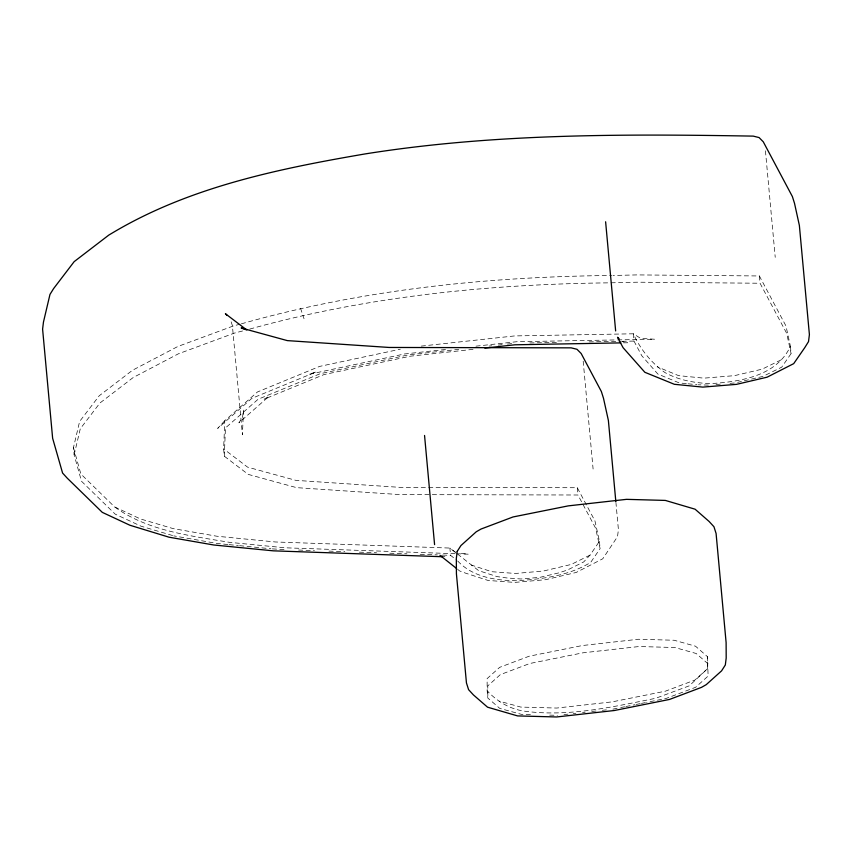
<?xml version="1.0" encoding="UTF-8"?>
<svg xmlns="http://www.w3.org/2000/svg" width="852" height="852" viewBox="0 0 852 852"><rect width="100%" height="100%" fill="white"/><g stroke="black" fill="none" stroke-linecap="round" stroke-linejoin="round"><path stroke-width="0.64" stroke-dasharray="4.26 3.19" d="M457.694 560.999C472.7 576.985 495.214 580.478 516.152 580.734C541.797 579.179 568.359 576.037 590.713 562.373L600.117 548.624L595.633 528.24L577.965 495.001L400.28 494.618L296.549 487.642L248.23 474.394L224.3 456.193L223.629 448.919L224.79 420.696L257.464 391.963L319.596 366.413L400.312 349.203M224.3 456.193L225.45 427.97L258.135 399.237L320.267 373.687L408.79 354.815L458.759 349.363M172.583 535.525L141.027 526.185L115.244 514.171L81.504 481.252L74.135 454.861L73.464 447.588L79.619 421.474L99.247 395.754L132.507 370.258L177.802 346.498L233.65 325.858L240.083 324.165M74.135 454.861L80.29 428.748L99.918 403.028L133.178 377.542L178.473 353.772L234.321 333.132L243.321 330.768M73.464 447.588L80.834 473.968L114.573 506.887L140.356 518.911L173.169 528.613L216.791 536.217L275.42 541.978L449.888 548.06L478.654 570.638L497.004 576.591L506.631 577.933L521.051 578.998L539.923 577.347L558.859 572.874L567.379 570.041L583.684 561.947L590.053 555.099L599.446 541.35L594.962 520.955L587.039 506.056M421.271 346.104L514.651 335.922L633.324 333.792C640.321 349.107 651.226 362.845 664.997 372.59C679.023 380.322 694.529 382.931 710.323 383.645C739.824 381.771 776.396 376.467 790.432 346.317L785.97 325.986L759.377 275.963L636.859 274.908L613.025 275.473M790.432 346.317L791.103 353.591L781.689 367.191L762.87 376.424L742.699 381.153M224.79 420.696L217.643 428.418L251.809 398.385L316.316 371.855L308.978 374.337L404.604 353.953L446.885 349.341M707.394 656.594L707.458 668.777L689.268 685.839L655.635 698.31C612.939 706.862 569.072 717.001 525.343 711.282C510.231 709.365 497.472 701.814 487.174 690.791L487.11 678.618L499.655 667.35L529.145 656.221L582.321 645.539L638.414 639.256L674.156 640.246L695.552 646.221L707.394 656.594L708.129 676.051L695.583 687.319L666.094 698.448L646.636 702.357M707.458 668.777L694.912 680.045L665.423 691.174L612.258 701.856L556.707 708.055L520.774 707.075L499.08 701.121M590.053 555.099L571.255 564.439L543.448 571.01L515.481 573.46L491.796 571.713L471.294 565.057M781.018 359.917L762.21 369.14L734.467 375.657L703.901 378.15L678.597 375.647L657.201 366.775M241.372 323.824C361.589 289.733 487.003 276.666 611.704 275.494M249.753 329.074C366.711 296.549 488.579 284.131 609.723 282.843M737.651 382.346L741.432 381.451M612.929 709.13L619.404 707.831M620.703 707.565L624.591 706.787M625.89 706.521L634.964 704.7M636.263 704.444L640.15 703.656M641.449 703.401L645.337 702.623M563.992 714.594L567.964 714.146M573.247 713.561L575.899 713.262M582.512 712.528L585.154 712.229M591.767 711.495L597.05 710.898M602.343 710.312L606.315 709.865M475.959 346.168L516.919 341.705L616.284 339.927M489.016 346.072L491.647 345.784M498.218 345.06L502.169 344.634M507.43 344.059L514.001 343.345M473.03 349.352L410.227 356.2L323.973 374.592L264.12 399.205L268.934 396.414L238.869 422.848L242.586 417.011L243.448 410.068L242.426 434.818L232.394 325.666L230.604 320.064M708.385 385.115L698.246 384.806M716.031 384.497L721.122 384.082M730.036 383.347L735.127 382.931M611.054 282.811L637.52 282.193L760.048 283.237L786.641 333.26L791.103 353.591M617.615 339.895L654.709 339.234L640.704 338.404L633.324 333.792L633.984 341.077L641.79 355.742L657.861 374.049L679.268 382.931L686.861 383.677M529.816 342.941L557.506 342.44M589.158 341.876L620.799 341.311M622.12 341.29L633.984 341.077M623.504 342.845L627.477 342.77L621.715 341.439M586.432 504.916L577.294 487.727L399.609 487.333L295.878 480.358L247.559 467.12L223.629 448.919M530.434 714.604L521.445 714.359L499.751 708.395L487.845 698.065L487.174 690.791M549.678 715.126L557.378 715.329M455.149 553.715L285.047 547.793L229.582 542.351C190.22 535.716 147.737 530.998 114.573 506.887M456.48 553.768L468.44 554.183L458.749 553.15M284.025 549.54L272.182 548.88M298.562 550.041L314.42 550.594M328.957 551.106L344.815 551.649M359.363 552.16L376.541 552.756M389.758 553.214L406.937 553.811M420.153 554.279L437.342 554.876M442.625 555.057L450.559 555.334L456.672 560.19M688.128 383.805L696.979 384.678M227.878 544.524L217.462 543.501L173.84 535.897M229.188 544.652L238.304 545.546M239.614 545.674L270.883 548.752M441.208 555.674L444.957 556.814M456.331 552.895L449.888 548.06L450.559 555.334M457.641 569.349L459.729 571.01L465.48 573.119L488.058 580.446L514.693 582.406L545.557 579.701L576.197 572.459L602.747 558.795L617.53 536.632L618.414 529.614L615.996 503.308M708.065 663.868L696.222 653.505L674.827 647.52L639.085 646.53L582.992 652.813L529.816 663.495L500.326 674.624L487.781 685.903L487.845 698.065M300.532 308.243L304.026 318.744M765.437 150.793L775.224 257.325M759.377 275.963L760.048 283.237M583.183 361.163L593.098 469.015M599.446 541.35L600.117 548.624M577.294 487.727L577.965 495.001"/><path stroke-width="1.28" d="M484.809 348.074L514.906 344.794L620.863 342.887M442.294 556.718L273.332 550.839L213.692 544.982L168.994 537.186L129.93 525.247L102.304 512.371L67.319 478.238L62.579 473.041L52.632 438.269L42.6 329.106L43.473 322.024L49.97 294.43L53.644 288.53L74.167 261.639L108.832 235.067L113.721 232.159C190.092 186.95 278.295 168.813 364.741 153.988C493.18 133.466 623.568 133.902 753.243 136.118L759.079 137.566L763.264 141.794L792.381 196.546L794.511 203.309L799.368 225.429L809.4 334.591L808.516 341.62L804.735 347.691L793.691 363.644L767.109 377.18L736.501 384.358L702.836 387.106L674.347 384.295L644.857 372.292L623.078 347.669L617.551 337.285L619.223 338.947M439.952 555.302L456.608 568.529M227.026 315.464L225.418 313.728L246.814 330.001L241.18 327.967L287.294 340.608L389.13 347.456L571.138 347.85L576.964 349.267L581.149 353.484L601.363 391.515L603.493 398.278L608.381 420.451L615.868 501.988M605.612 221.776L615.645 330.938M424.552 435.468L434.584 544.63M457.204 551.414L456.342 558.369L456.416 573.779L466.449 682.942L468.589 689.662L473.403 694.902L487.546 707.181L517.59 715.914L556.569 716.969L614.271 710.525L669.512 699.439L701.505 687.362L706.265 684.625L721.591 670.843L725.329 664.986L726.192 658.032L726.117 642.621L716.085 533.458L713.944 526.728L709.13 521.488L695.083 509.198L665.337 500.422L626.518 499.347L568.263 505.875L513.021 516.962L481.029 529.039L476.257 531.776L460.932 545.557L457.204 551.414"/></g></svg>
